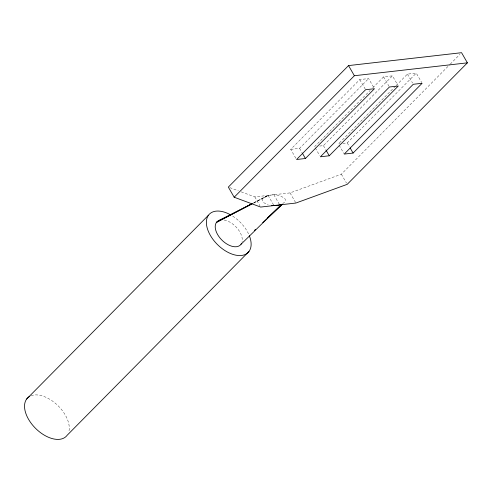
<?xml version="1.0" encoding="UTF-8"?>
<svg xmlns="http://www.w3.org/2000/svg" width="492" height="492" viewBox="0 0 492 492"><rect width="100%" height="100%" fill="white"/><g stroke="black" fill="none" stroke-linecap="round" stroke-linejoin="round"><path stroke-width="0.37" stroke-dasharray="2.46 1.84" d="M295.833 158.246L290.729 149.365L359.763 79.575L368.631 78.56L374.098 88.074M290.729 149.365L299.591 148.356L368.631 78.56M314.554 146.647L370.107 90.485M372.807 87.76L383.594 76.857L392.456 75.842L397.561 84.722M319.726 146.056L323.416 145.638L392.456 75.842M395.55 86.131L338.379 143.928L339.855 143.762M396.091 85.59L407.419 74.138L416.281 73.124L421.749 82.638M342.813 143.424L347.247 142.92L416.281 73.124M241.228 191.874L254.838 196.917L290.065 192.901L341.368 174.199L449.706 64.68M450.248 64.132L459.946 54.323M282.685 203.713L285.065 201.72L285.458 200.349L285.071 198.965C279.505 193.491 268.472 193.35 262.814 198.756L262.421 200.127L262.808 201.505L263.952 202.802L268.165 204.783M253.651 202.796L265.803 196.4M253.232 203.325L268.189 195.582L253.195 203.147M229.77 187.624L238.368 190.81M407.419 74.138L412.524 83.013M383.594 76.857L389.061 86.371M359.763 79.575L365.236 89.089M347.247 142.92L349.431 146.721M339.111 145.195L343.846 153.442M341.368 174.199L346.479 183.073M323.416 145.638L325.606 149.439M315.28 147.914L319.659 155.527M299.591 148.356L302.143 152.791M290.065 192.901L295.895 203.042M273.853 194.746L279.69 204.893M268.091 195.404L273.927 205.551M254.838 196.917L259.942 205.797M31.156 395.691A27.238 15.947 44.7 0 1 57.33 405.051A27.238 15.947 44.7 0 1 68.923 431.336M232.753 216.154A27.238 15.947 44.7 0 1 249.087 235.096M224.192 220.029A16.482 9.649 44.7 0 1 242.082 241.898"/><path stroke-width="0.74" d="M348.533 65.59L228.337 187.095L234.174 197.237L260.674 207.064L295.895 203.042L347.204 184.34L467.4 62.835L461.564 52.693L348.533 65.59L354.369 75.731L467.4 62.835M26.666 399.006L208.522 215.17M234.174 197.237L354.369 75.731M305.427 158.498L374.467 88.708L365.599 89.722L296.559 159.513L305.427 158.498L302.512 153.424M329.253 155.78L398.292 85.989L389.424 87.004L320.39 156.794L329.253 155.78L325.968 150.072M248.989 251.455L67.133 435.291A27.238 15.947 44.7 0 1 34.784 427.566A27.238 15.947 44.7 0 1 29.834 396.288M353.078 153.061L422.118 83.271L413.249 84.286L344.216 154.076L353.078 153.061L350.163 147.987M241 244.29L281.529 204.611M267.636 217.728L281.522 204.598M254.352 230.484L255.465 229.444M262.716 222.704L282.236 204.543M252.298 203.503L216.511 222.329L251.873 204.026M218.43 220.687L251.83 203.836M280.883 204.481L277.07 205.681L271.689 205.392M249.352 235.742A27.238 15.947 44.7 0 1 234.014 254.739A27.238 15.947 44.7 0 1 206.437 223.848A27.238 15.947 44.7 0 1 230.828 214.986M241.652 243.177A16.482 9.649 44.7 0 1 221.425 239.616A16.482 9.649 44.7 0 1 219.66 220.182"/></g></svg>
